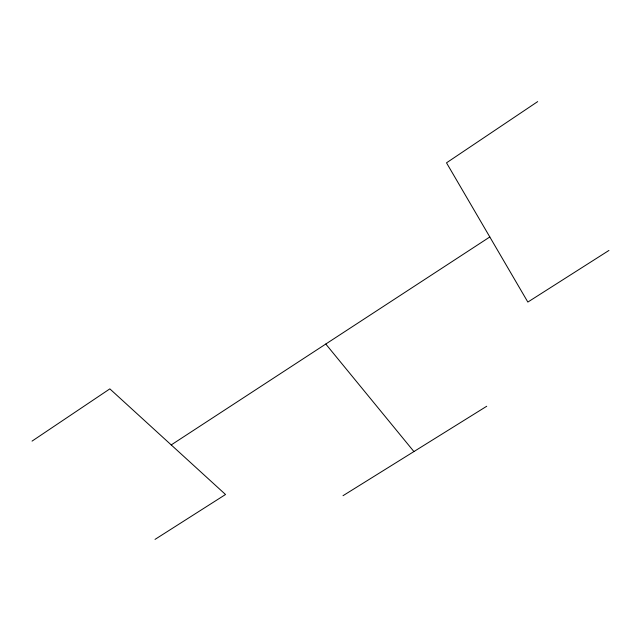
<?xml version="1.0" encoding="UTF-8"?>
<svg xmlns="http://www.w3.org/2000/svg" width="641" height="641" viewBox="0 0 641 641"><rect width="100%" height="100%" fill="white"/><g stroke="black" fill="none" stroke-linecap="round" stroke-linejoin="round"><path stroke-width="0.96" d="M32.05 441.112L109.843 388.879L225.528 494.507L155.018 539.393M537.687 101.607L446.505 162.83L527.847 302.071L608.95 250.447M171.219 444.926L489.812 236.97M343.007 495.701L486.727 406.25M325.78 344.041L413.918 451.568"/></g></svg>
